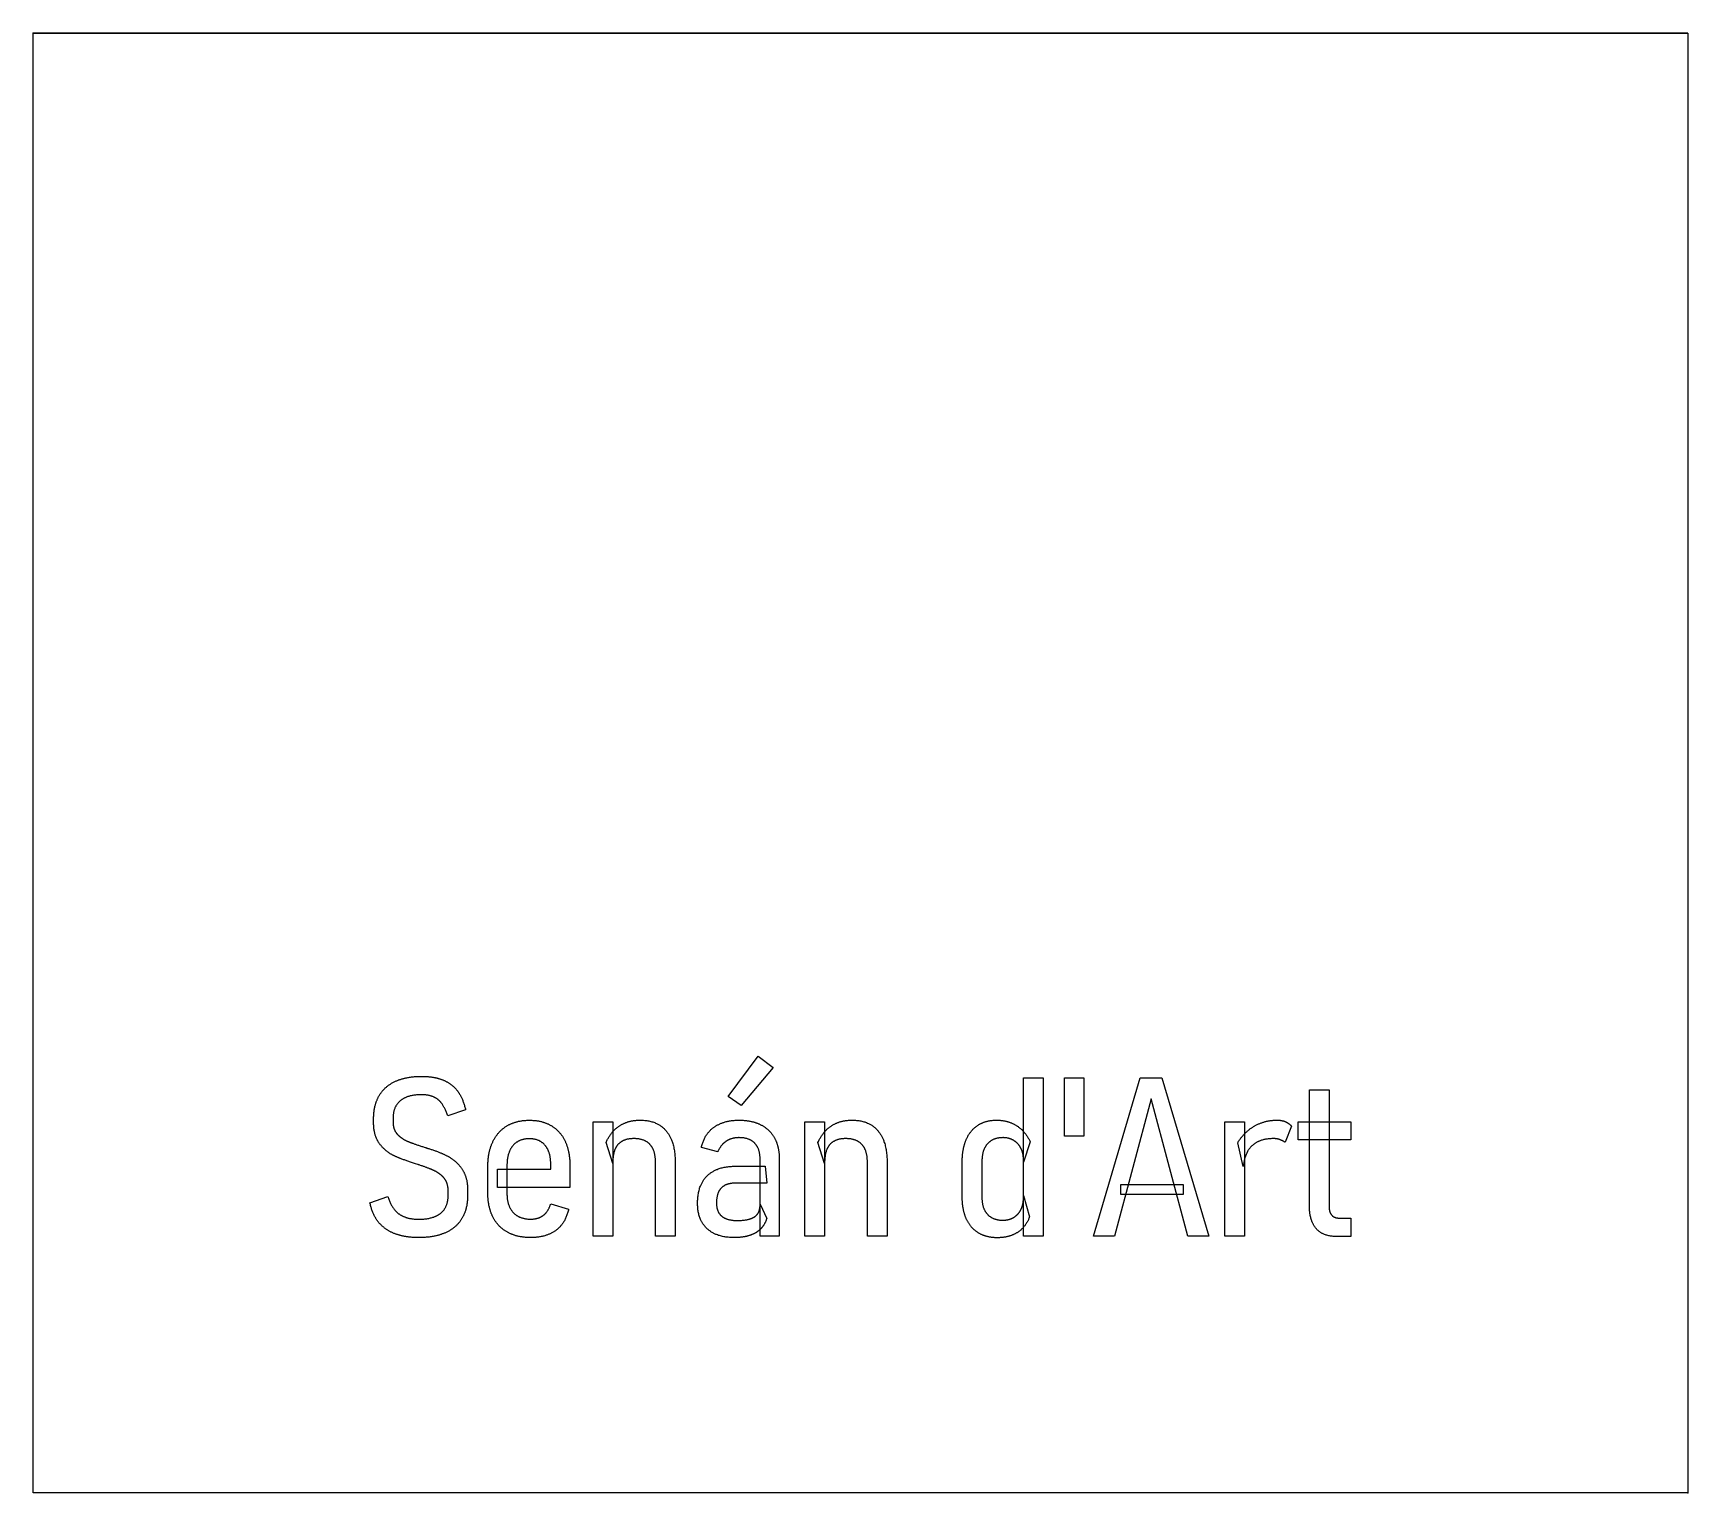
# Model space of a CAD drawing. Header units: millimetres. Extents: x -69 to -1, y 1.3 to 61.3.
import ezdxf

# ---------------------------------------------------------------- set-up
doc = ezdxf.new("R2010")
doc.units = ezdxf.units.MM
doc.layers.get('0').update_dxf_attribs({"linetype": 'CONTINUOUS'})

msp = doc.modelspace()

# ---------------------------------------------------------------- linework, layer by layer
for p, q in [((-1, 61.26), (-69, 61.26)), ((-16.556, 13.08), (-16.556, 17.82)), ((-16.556, 17.82), (-15.748, 17.82)), ((-15.748, 17.82), (-15.748, 13.071)), ((-51.226, 17.004), (-51.96, 16.752)), ((-55.007, 16.48), (-55.007, 16.636)), ((-54.208, 16.662), (-54.208, 16.506)), ((-17.288, 16.338), (-17.547, 15.674)), ((-45.182, 14.804), (-45.455, 15.668)), ((-36.474, 14.804), (-36.747, 15.668)), ((-28.025, 15.694), (-28.298, 14.848)), ((-19.27, 14.674), (-19.499, 15.652)), ((-40.867, 15.278), (-41.539, 15.462)), ((-39.126, 11.818), (-39.126, 14.989)), ((-38.34, 15.01), (-38.34, 11.818)), ((-53.187, 14.756), (-53.287, 14.791)), ((-50.315, 13.602), (-50.315, 14.636)), ((-49.911, 13.809), (-49.911, 14.56)), ((-49.911, 14.56), (-47.728, 14.56)), ((-49.529, 14.684), (-49.529, 13.584)), ((-47.728, 14.56), (-47.728, 14.754)), ((-46.942, 14.715), (-46.942, 13.809)), ((-43.425, 11.818), (-43.425, 14.867)), ((-42.617, 14.871), (-42.617, 11.818)), ((-40.15, 14.686), (-38.916, 14.686)), ((-38.916, 14.686), (-38.844, 13.991)), ((-34.717, 11.818), (-34.717, 14.867)), ((-33.909, 14.871), (-33.909, 11.818)), ((-30.819, 13.424), (-30.819, 14.871)), ((-30.012, 14.863), (-30.012, 13.424)), ((-51.943, 13.489), (-51.943, 13.676)), ((-51.143, 13.702), (-51.143, 13.498)), ((-46.942, 13.809), (-49.911, 13.809)), ((-38.844, 13.991), (-40.146, 13.991)), ((-55.16, 13.186), (-54.417, 13.443)), ((-47.731, 13.143), (-46.995, 12.924)), ((-39.126, 13.121), (-38.853, 12.542)), ((-28.298, 13.477), (-28.055, 12.603)), ((-15.324, 12.556), (-14.848, 12.556)), ((-14.848, 12.556), (-14.848, 11.796)), ((-42.617, 11.818), (-43.425, 11.818)), ((-38.34, 11.818), (-39.126, 11.818)), ((-33.909, 11.818), (-34.717, 11.818)), ((-14.848, 11.796), (-15.411, 11.796))]:
    msp.add_line(p, q)
for points in [[(-69, 61.26), (-1, 61.26), (-1, 1.26), (-69, 1.26)], [(-40.434, 17.556), (-39.206, 19.207), (-38.592, 18.74), (-39.908, 17.178)], [(-28.298, 18.316), (-27.49, 18.316), (-27.49, 11.818), (-28.298, 11.818)], [(-26.623, 18.316), (-25.816, 18.316), (-25.816, 15.922), (-26.623, 15.922)], [(-23.504, 18.316), (-22.611, 18.316), (-20.692, 11.818), (-21.549, 11.818), (-23.058, 17.46), (-24.566, 11.818), (-25.422, 11.818)], [(-45.99, 16.508), (-45.182, 16.508), (-45.182, 11.818), (-45.99, 11.818)], [(-37.282, 16.508), (-36.474, 16.508), (-36.474, 11.818), (-37.282, 11.818)], [(-20.034, 16.508), (-19.226, 16.508), (-19.226, 11.818), (-20.034, 11.818)], [(-17.021, 16.508), (-14.848, 16.508), (-14.848, 15.769), (-17.021, 15.769)], [(-24.296, 13.935), (-21.739, 13.935), (-21.739, 13.53), (-24.296, 13.53)]]:
    msp.add_lwpolyline(points, close=True)
for points in [[(-54.103, 18.18), (-53.66, 18.381), (-53.032, 18.381)], [(-53.032, 18.381), (-52.544, 18.381), (-52.183, 18.242)], [(-54.777, 17.59), (-54.547, 17.979), (-54.103, 18.18)], [(-52.183, 18.242), (-51.822, 18.103), (-51.587, 17.816)], [(-51.587, 17.816), (-51.353, 17.528), (-51.226, 17.004)], [(-55.007, 16.636), (-55.007, 17.201), (-54.777, 17.59)], [(-53.911, 17.378), (-54.208, 17.131), (-54.208, 16.662)], [(-53.032, 17.626), (-53.614, 17.626), (-53.911, 17.378)], [(-52.373, 17.435), (-52.623, 17.626), (-53.032, 17.626)], [(-51.96, 16.752), (-52.123, 17.245), (-52.373, 17.435)], [(-54.765, 15.614), (-55.007, 15.939), (-55.007, 16.48)], [(-54.208, 16.506), (-54.208, 16.201), (-54.042, 16.013)], [(-50.115, 15.679), (-49.915, 16.113), (-49.528, 16.345)], [(-49.528, 16.345), (-49.14, 16.577), (-48.605, 16.577)], [(-48.605, 16.577), (-48.084, 16.577), (-47.709, 16.355)], [(-47.709, 16.355), (-47.333, 16.132), (-47.138, 15.714)], [(-45.455, 15.668), (-45.237, 16.145), (-44.881, 16.363)], [(-44.881, 16.363), (-44.526, 16.581), (-44.054, 16.581)], [(-44.054, 16.581), (-43.353, 16.581), (-42.985, 16.136)], [(-40.993, 16.311), (-40.586, 16.581), (-39.989, 16.581)], [(-39.989, 16.581), (-39.477, 16.581), (-39.103, 16.393)], [(-39.103, 16.393), (-38.73, 16.206), (-38.535, 15.853)], [(-36.747, 15.668), (-36.529, 16.145), (-36.173, 16.363)], [(-36.173, 16.363), (-35.818, 16.581), (-35.346, 16.581)], [(-35.346, 16.581), (-34.645, 16.581), (-34.277, 16.136)], [(-30.654, 15.786), (-30.489, 16.169), (-30.17, 16.375)], [(-30.17, 16.375), (-29.852, 16.581), (-29.409, 16.581)], [(-29.409, 16.581), (-28.958, 16.581), (-28.602, 16.365)], [(-28.602, 16.365), (-28.246, 16.148), (-28.025, 15.694)], [(-19.499, 15.652), (-19.223, 16.105), (-18.802, 16.343)], [(-18.802, 16.343), (-18.381, 16.581), (-17.881, 16.581)], [(-17.881, 16.581), (-17.707, 16.581), (-17.567, 16.53)], [(-17.567, 16.53), (-17.426, 16.478), (-17.288, 16.338)], [(-54.042, 16.013), (-53.876, 15.825), (-53.616, 15.714)], [(-53.616, 15.714), (-53.356, 15.603), (-52.889, 15.459)], [(-50.315, 14.636), (-50.315, 15.244), (-50.115, 15.679)], [(-48.605, 15.817), (-49.046, 15.817), (-49.288, 15.528)], [(-47.958, 15.542), (-48.188, 15.817), (-48.605, 15.817)], [(-47.138, 15.714), (-46.942, 15.295), (-46.942, 14.715)], [(-44.314, 15.822), (-44.738, 15.822), (-44.96, 15.588)], [(-43.65, 15.581), (-43.875, 15.822), (-44.314, 15.822)], [(-42.985, 16.136), (-42.617, 15.691), (-42.617, 14.871)], [(-41.539, 15.462), (-41.401, 16.04), (-40.993, 16.311)], [(-40.506, 15.723), (-40.729, 15.585), (-40.867, 15.278)], [(-39.989, 15.861), (-40.283, 15.861), (-40.506, 15.723)], [(-39.348, 15.634), (-39.571, 15.861), (-39.989, 15.861)], [(-38.535, 15.853), (-38.34, 15.5), (-38.34, 15.01)], [(-35.606, 15.822), (-36.03, 15.822), (-36.252, 15.588)], [(-34.942, 15.581), (-35.167, 15.822), (-35.606, 15.822)], [(-34.277, 16.136), (-33.909, 15.691), (-33.909, 14.871)], [(-30.819, 14.871), (-30.819, 15.403), (-30.654, 15.786)], [(-29.148, 15.861), (-29.561, 15.861), (-29.786, 15.604)], [(-28.693, 15.738), (-28.886, 15.861), (-29.148, 15.861)], [(-28.399, 15.409), (-28.499, 15.616), (-28.693, 15.738)], [(-18.02, 15.822), (-18.583, 15.822), (-18.898, 15.543)], [(-17.801, 15.79), (-17.893, 15.822), (-18.02, 15.822)], [(-17.547, 15.674), (-17.709, 15.759), (-17.801, 15.79)], [(-54.181, 15.124), (-54.522, 15.288), (-54.765, 15.614)], [(-53.287, 14.791), (-53.839, 14.96), (-54.181, 15.124)], [(-52.889, 15.459), (-52.872, 15.455), (-52.849, 15.449)], [(-52.849, 15.449), (-52.825, 15.442), (-52.815, 15.435)], [(-52.815, 15.435), (-52.803, 15.433), (-52.783, 15.425)], [(-52.783, 15.425), (-52.764, 15.417), (-52.742, 15.412)], [(-52.742, 15.412), (-52.262, 15.262), (-51.927, 15.08)], [(-51.927, 15.08), (-51.592, 14.898), (-51.368, 14.56)], [(-49.288, 15.528), (-49.529, 15.239), (-49.529, 14.684)], [(-47.728, 14.754), (-47.728, 15.267), (-47.958, 15.542)], [(-44.96, 15.588), (-45.182, 15.354), (-45.182, 14.804)], [(-43.425, 14.867), (-43.425, 15.34), (-43.65, 15.581)], [(-39.126, 14.989), (-39.126, 15.408), (-39.348, 15.634)], [(-36.252, 15.588), (-36.474, 15.354), (-36.474, 14.804)], [(-34.717, 14.867), (-34.717, 15.34), (-34.942, 15.581)], [(-29.786, 15.604), (-30.012, 15.347), (-30.012, 14.863)], [(-28.298, 14.848), (-28.298, 15.202), (-28.399, 15.409)], [(-18.898, 15.543), (-19.212, 15.265), (-19.27, 14.674)], [(-53.161, 14.748), (-53.174, 14.752), (-53.187, 14.756)], [(-53.134, 14.739), (-53.148, 14.743), (-53.161, 14.748)], [(-52.487, 14.488), (-52.733, 14.608), (-53.134, 14.739)], [(-52.092, 14.174), (-52.241, 14.368), (-52.487, 14.488)], [(-51.368, 14.56), (-51.143, 14.222), (-51.143, 13.702)], [(-41.695, 13.171), (-41.695, 13.908), (-41.297, 14.297)], [(-41.297, 14.297), (-40.898, 14.686), (-40.15, 14.686)], [(-51.943, 13.676), (-51.943, 13.98), (-52.092, 14.174)], [(-50.107, 12.605), (-50.315, 13.022), (-50.315, 13.602)], [(-40.724, 13.788), (-40.918, 13.584), (-40.918, 13.171)], [(-40.146, 13.991), (-40.53, 13.991), (-40.724, 13.788)], [(-54.759, 12.333), (-55.04, 12.638), (-55.16, 13.186)], [(-54.417, 13.443), (-54.264, 12.92), (-53.948, 12.714)], [(-52.249, 12.759), (-51.943, 13.009), (-51.943, 13.489)], [(-51.143, 13.498), (-51.143, 12.935), (-51.376, 12.543)], [(-49.529, 13.584), (-49.529, 13.065), (-49.274, 12.789)], [(-48.041, 12.661), (-47.834, 12.809), (-47.731, 13.143)], [(-46.995, 12.924), (-47.127, 12.324), (-47.535, 12.038)], [(-41.303, 12.119), (-41.695, 12.485), (-41.695, 13.171)], [(-40.918, 13.171), (-40.918, 12.818), (-40.706, 12.637)], [(-39.359, 12.605), (-39.126, 12.754), (-39.126, 13.121)], [(-30.652, 12.526), (-30.819, 12.902), (-30.819, 13.424)], [(-30.012, 13.424), (-30.012, 12.96), (-29.787, 12.715)], [(-28.692, 12.59), (-28.5, 12.712), (-28.399, 12.921)], [(-28.399, 12.921), (-28.298, 13.131), (-28.298, 13.477)], [(-16.278, 12.126), (-16.556, 12.455), (-16.556, 13.08)], [(-15.748, 13.071), (-15.748, 12.809), (-15.642, 12.683)], [(-54.074, 11.891), (-54.477, 12.029), (-54.759, 12.333)], [(-53.948, 12.714), (-53.632, 12.508), (-53.154, 12.508)], [(-53.154, 12.508), (-52.555, 12.508), (-52.249, 12.759)], [(-51.376, 12.543), (-51.609, 12.151), (-52.06, 11.952)], [(-49.499, 11.971), (-49.899, 12.189), (-50.107, 12.605)], [(-49.274, 12.789), (-49.02, 12.512), (-48.548, 12.512)], [(-48.548, 12.512), (-48.247, 12.512), (-48.041, 12.661)], [(-40.706, 12.637), (-40.495, 12.456), (-40.067, 12.456)], [(-40.067, 12.456), (-39.592, 12.456), (-39.359, 12.605)], [(-38.853, 12.542), (-38.933, 12.272), (-39.115, 12.097)], [(-30.16, 11.949), (-30.485, 12.149), (-30.652, 12.526)], [(-29.787, 12.715), (-29.563, 12.469), (-29.148, 12.469)], [(-29.148, 12.469), (-28.884, 12.469), (-28.692, 12.59)], [(-28.055, 12.603), (-28.221, 12.164), (-28.565, 11.956)], [(-15.642, 12.683), (-15.537, 12.556), (-15.324, 12.556)], [(-53.154, 11.753), (-53.671, 11.753), (-54.074, 11.891)], [(-52.06, 11.952), (-52.511, 11.753), (-53.154, 11.753)], [(-48.548, 11.753), (-49.1, 11.753), (-49.499, 11.971)], [(-47.535, 12.038), (-47.944, 11.753), (-48.548, 11.753)], [(-40.185, 11.753), (-40.912, 11.753), (-41.303, 12.119)], [(-39.566, 11.838), (-39.836, 11.753), (-40.185, 11.753)], [(-39.115, 12.097), (-39.296, 11.923), (-39.566, 11.838)], [(-29.388, 11.748), (-29.836, 11.748), (-30.16, 11.949)], [(-28.565, 11.956), (-28.908, 11.748), (-29.388, 11.748)], [(-15.411, 11.796), (-16.001, 11.796), (-16.278, 12.126)]]:
    msp.add_open_spline(points, degree=2)
for p in [(-69, 61.26), (-1, 1.26)]:
    msp.add_point(p)

doc.saveas('drawing.dxf')
